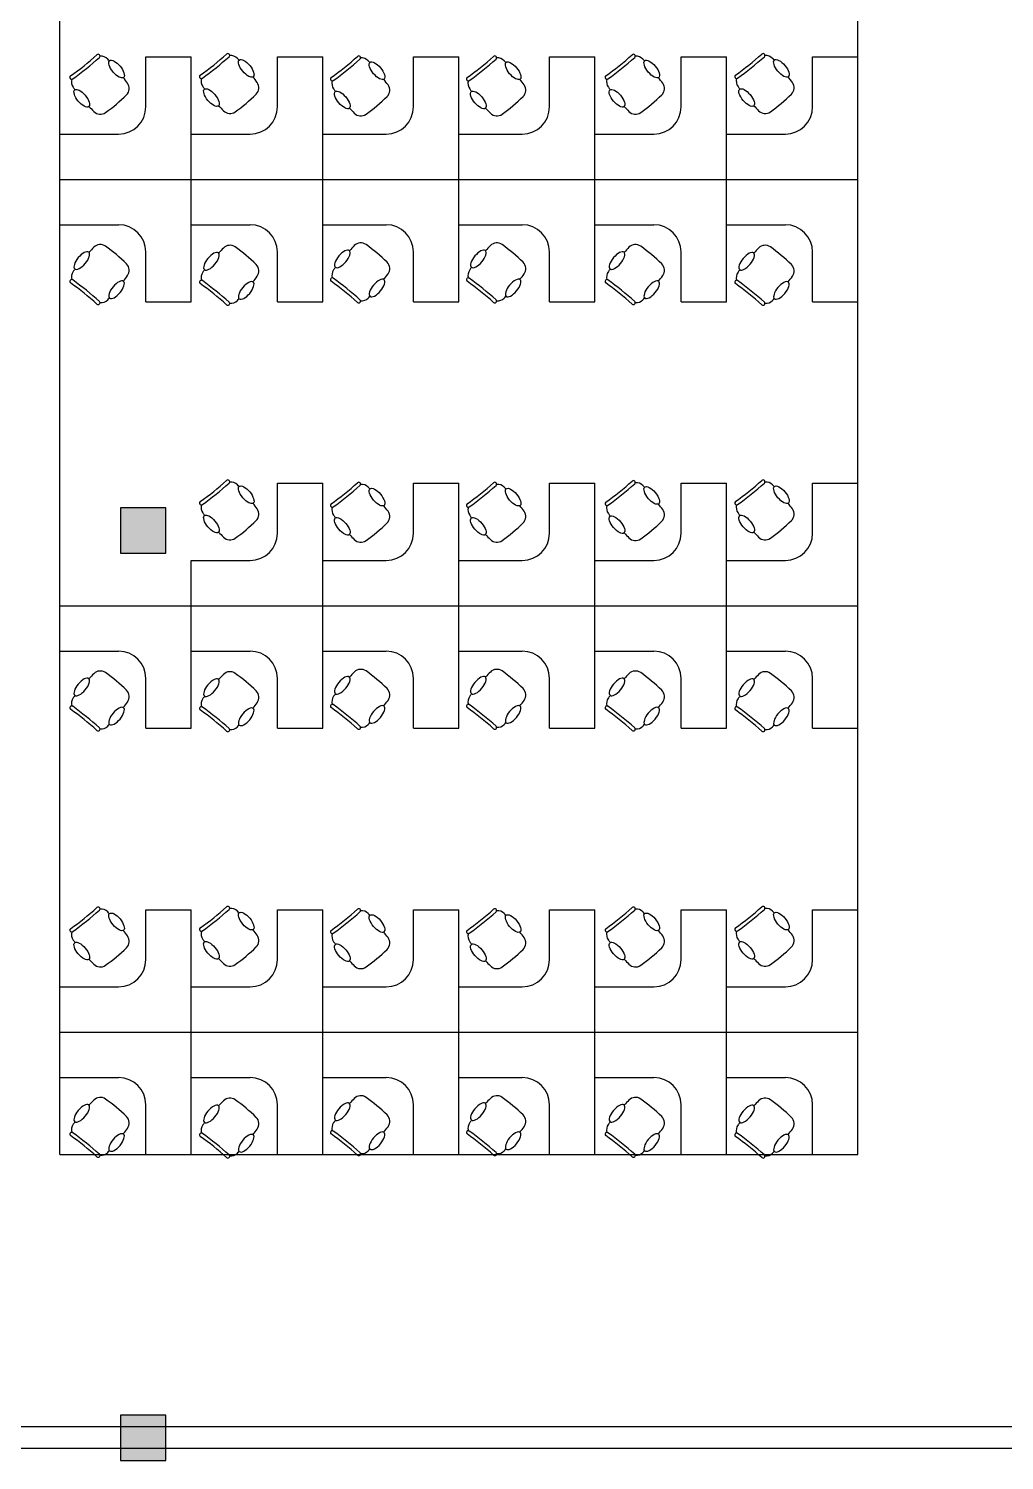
# Model space of a CAD drawing. Header units: millimetres. Extents: x 958 to 636282, y 2095 to 161571.
# Drawn here: x 122426 to 133182, y 7095 to 22877 of the extents above; entities that cross this region are included whole.
import ezdxf

# ---------------------------------------------------------------- set-up
doc = ezdxf.new("R2010")
doc.units = ezdxf.units.MM
for name, color, linetype in [('COLUMN', 9, 'Continuous'), ('PUB_HATCH', 8, 'Continuous'), ('W', 7, 'Continuous'), ('wall', 2, 'Continuous')]:
    doc.layers.add(name, color=color, linetype=linetype)

# ---------------------------------------------------------------- blocks, each defined once
blk = doc.blocks.new('_fzh')
blk.add_lwpolyline([(-0.5, -0.5), (0.5, -0.5), (0.5, 0.5), (-0.5, 0.5)], close=True)
at = {"layer": 'PUB_HATCH'}
blk.add_solid([(-0.5, -0.5), (0.5, -0.5), (-0.5, 0.5), (0.5, 0.5)], dxfattribs=at)

msp = doc.modelspace()

# ---------------------------------------------------------------- linework, layer by layer
for p, q in [((122767.733, 10465.286), (122767.733, 64865.286)), ((131567.733, 10465.286), (131567.733, 64865.286)), ((122767.733, 10465.286), (131567.733, 10465.286))]:
    msp.add_line(p, q)
at = {"layer": 'W', "color": 241, "linetype": 'ByBlock', "lineweight": 25, "true_color": 0xf26eae}
for p, q in [((123717.733, 22565.286), (124217.733, 22565.286)), ((123717.733, 22015.286), (123717.733, 22565.286)), ((124217.733, 19865.286), (124217.733, 22565.286)), ((125167.733, 22565.286), (125667.733, 22565.286)), ((125167.733, 22015.286), (125167.733, 22565.286)), ((125667.733, 19865.286), (125667.733, 22565.286)), ((126667.733, 22565.286), (127167.733, 22565.286)), ((126667.733, 22015.286), (126667.733, 22565.286)), ((127167.733, 19865.286), (127167.733, 22565.286)), ((128167.733, 22565.286), (128667.733, 22565.286)), ((128167.733, 22015.286), (128167.733, 22565.286)), ((128667.733, 19865.286), (128667.733, 22565.286)), ((129617.733, 22565.286), (130117.733, 22565.286)), ((129617.733, 22015.286), (129617.733, 22565.286)), ((130117.733, 19865.286), (130117.733, 22565.286)), ((131067.733, 22565.286), (131567.733, 22565.286)), ((131067.733, 22015.286), (131067.733, 22565.286)), ((131567.733, 19865.286), (131567.733, 22565.286)), ((122767.733, 21715.286), (123417.733, 21715.286)), ((122767.733, 20715.286), (122767.733, 21715.286)), ((124217.733, 21715.286), (124867.733, 21715.286)), ((125667.733, 21715.286), (126367.733, 21715.286)), ((127167.733, 21715.286), (127867.733, 21715.286)), ((128667.733, 21715.286), (129317.733, 21715.286)), ((130117.733, 21715.286), (130767.733, 21715.286)), ((122767.733, 21215.286), (131567.733, 21215.286)), ((122767.733, 20715.286), (123417.733, 20715.286)), ((124217.733, 20715.286), (124867.733, 20715.286)), ((125667.733, 20715.286), (126367.733, 20715.286)), ((127167.733, 20715.286), (127867.733, 20715.286)), ((128667.733, 20715.286), (129317.733, 20715.286)), ((130117.733, 20715.286), (130767.733, 20715.286)), ((123717.733, 19865.286), (123717.733, 20415.286)), ((125167.733, 19865.286), (125167.733, 20415.286)), ((126667.733, 19865.286), (126667.733, 20415.286)), ((128167.733, 19865.286), (128167.733, 20415.286)), ((129617.733, 19865.286), (129617.733, 20415.286)), ((131067.733, 19865.286), (131067.733, 20415.286)), ((123717.733, 19865.286), (124217.733, 19865.286)), ((125167.733, 19865.286), (125667.733, 19865.286)), ((126667.733, 19865.286), (127167.733, 19865.286)), ((128167.733, 19865.286), (128667.733, 19865.286)), ((129617.733, 19865.286), (130117.733, 19865.286)), ((131067.733, 19865.286), (131567.733, 19865.286)), ((125167.733, 17865.286), (125667.733, 17865.286)), ((125167.733, 17315.286), (125167.733, 17865.286)), ((125667.733, 15165.286), (125667.733, 17865.286)), ((126667.733, 17865.286), (127167.733, 17865.286)), ((126667.733, 17315.286), (126667.733, 17865.286)), ((127167.733, 15165.286), (127167.733, 17865.286)), ((128167.733, 17865.286), (128667.733, 17865.286)), ((128167.733, 17315.286), (128167.733, 17865.286)), ((128667.733, 15165.286), (128667.733, 17865.286)), ((129617.733, 17865.286), (130117.733, 17865.286)), ((129617.733, 17315.286), (129617.733, 17865.286)), ((130117.733, 15165.286), (130117.733, 17865.286)), ((131067.733, 17865.286), (131567.733, 17865.286)), ((131067.733, 17315.286), (131067.733, 17865.286)), ((131567.733, 15165.286), (131567.733, 17865.286)), ((124217.733, 17015.286), (124867.733, 17015.286)), ((124217.733, 15165.286), (124217.733, 17015.286)), ((125667.733, 17015.286), (126367.733, 17015.286)), ((127167.733, 17015.286), (127867.733, 17015.286)), ((128667.733, 17015.286), (129317.733, 17015.286)), ((130117.733, 17015.286), (130767.733, 17015.286)), ((122767.733, 16015.286), (122767.733, 16515.286)), ((122767.733, 16515.286), (131567.733, 16515.286)), ((122767.733, 16015.286), (123417.733, 16015.286)), ((124217.733, 16015.286), (124867.733, 16015.286)), ((125667.733, 16015.286), (126367.733, 16015.286)), ((127167.733, 16015.286), (127867.733, 16015.286)), ((128667.733, 16015.286), (129317.733, 16015.286)), ((130117.733, 16015.286), (130767.733, 16015.286)), ((123717.733, 15165.286), (123717.733, 15715.286)), ((125167.733, 15165.286), (125167.733, 15715.286)), ((126667.733, 15165.286), (126667.733, 15715.286)), ((128167.733, 15165.286), (128167.733, 15715.286)), ((129617.733, 15165.286), (129617.733, 15715.286)), ((131067.733, 15165.286), (131067.733, 15715.286)), ((123717.733, 15165.286), (124217.733, 15165.286)), ((125167.733, 15165.286), (125667.733, 15165.286)), ((126667.733, 15165.286), (127167.733, 15165.286)), ((128167.733, 15165.286), (128667.733, 15165.286)), ((129617.733, 15165.286), (130117.733, 15165.286)), ((131067.733, 15165.286), (131567.733, 15165.286)), ((123717.733, 13165.286), (124217.733, 13165.286)), ((123717.733, 12615.286), (123717.733, 13165.286)), ((124217.733, 10465.286), (124217.733, 13165.286)), ((125167.733, 13165.286), (125667.733, 13165.286)), ((125167.733, 12615.286), (125167.733, 13165.286)), ((125667.733, 10465.286), (125667.733, 13165.286)), ((126667.733, 13165.286), (127167.733, 13165.286)), ((126667.733, 12615.286), (126667.733, 13165.286)), ((127167.733, 10465.286), (127167.733, 13165.286)), ((128167.733, 13165.286), (128667.733, 13165.286)), ((128167.733, 12615.286), (128167.733, 13165.286)), ((128667.733, 10465.286), (128667.733, 13165.286)), ((129617.733, 13165.286), (130117.733, 13165.286)), ((129617.733, 12615.286), (129617.733, 13165.286)), ((130117.733, 10465.286), (130117.733, 13165.286)), ((131067.733, 13165.286), (131567.733, 13165.286)), ((131067.733, 12615.286), (131067.733, 13165.286)), ((131567.733, 10465.286), (131567.733, 13165.286)), ((122767.733, 12315.286), (123417.733, 12315.286)), ((122767.733, 11315.286), (122767.733, 12315.286)), ((124217.733, 12315.286), (124867.733, 12315.286)), ((125667.733, 12315.286), (126367.733, 12315.286)), ((125667.733, 11315.286), (125667.733, 12315.286)), ((127167.733, 12315.286), (127867.733, 12315.286)), ((128667.733, 12315.286), (129317.733, 12315.286)), ((130117.733, 12315.286), (130767.733, 12315.286)), ((122767.733, 11815.286), (131567.733, 11815.286)), ((122767.733, 11315.286), (123417.733, 11315.286)), ((124217.733, 11315.286), (124867.733, 11315.286)), ((125667.733, 11315.286), (126367.733, 11315.286)), ((127167.733, 11315.286), (127867.733, 11315.286)), ((128667.733, 11315.286), (129317.733, 11315.286)), ((130117.733, 11315.286), (130767.733, 11315.286)), ((123717.733, 10465.286), (123717.733, 11015.286)), ((125167.733, 10465.286), (125167.733, 11015.286)), ((126667.733, 10465.286), (126667.733, 11015.286)), ((128167.733, 10465.286), (128167.733, 11015.286)), ((129617.733, 10465.286), (129617.733, 11015.286)), ((131067.733, 10465.286), (131067.733, 11015.286)), ((123717.733, 10465.286), (124217.733, 10465.286)), ((125167.733, 10465.286), (125667.733, 10465.286)), ((126667.733, 10465.286), (127167.733, 10465.286)), ((128167.733, 10465.286), (128667.733, 10465.286)), ((129617.733, 10465.286), (130117.733, 10465.286)), ((131067.733, 10465.286), (131567.733, 10465.286))]:
    msp.add_line(p, q, dxfattribs=at)
at = {"layer": 'W', "color": 3, "linetype": 'ByBlock', "lineweight": 25}
for centre, radius, start, end in [((120894.393, 25140.503), 3424.515, 305.5954449, 311.8329489), ((123248.185, 22517.287), 100, 134.2455695, 134.2455695), ((123192.366, 22574.595), 20, 314.2455695, 134.2455695), ((123224.149, 22472.657), 100, 43.2109613, 96.8693529), ((122323.776, 25148.241), 3424.515, 305.5954449, 311.8329489), ((124677.568, 22525.025), 100, 134.2455695, 134.2455695), ((124621.749, 22582.333), 20, 314.2455695, 134.2455695), ((124653.532, 22480.395), 100, 43.2109613, 96.8693529), ((123766.396, 25122.101), 3424.515, 305.5954449, 311.8329489), ((126120.188, 22498.885), 100, 134.2455695, 134.2455695), ((126064.369, 22556.193), 20, 314.2455695, 134.2455695), ((125266.396, 25122.101), 3424.515, 305.5954449, 311.8329489), ((127620.188, 22498.885), 100, 134.2455695, 134.2455695), ((127564.369, 22556.193), 20, 314.2455695, 134.2455695), ((126794.393, 25140.503), 3424.515, 305.5954449, 311.8329489), ((129148.185, 22517.287), 100, 134.2455695, 134.2455695), ((129092.366, 22574.595), 20, 314.2455695, 134.2455695), ((129124.149, 22472.657), 100, 43.2109613, 96.8693529), ((128223.776, 25148.241), 3424.515, 305.5954449, 311.8329489), ((130577.568, 22525.025), 100, 134.2455695, 134.2455695), ((130521.749, 22582.333), 20, 314.2455695, 134.2455695), ((130553.532, 22480.395), 100, 43.2109613, 96.8693529), ((120897.353, 25136.302), 3459.376, 305.5979133, 311.8707109), ((121386.871, 20746.676), 2620.833, 42.6203699, 43.2109613), ((122326.736, 25144.04), 3459.376, 305.5979133, 311.8707109), ((122816.254, 20754.414), 2620.833, 42.6203699, 43.2109613), ((123769.356, 25117.9), 3459.376, 305.5979133, 311.8707109), ((126096.152, 22454.255), 100, 43.2109613, 96.8693529), ((124258.874, 20728.274), 2620.833, 42.6203699, 43.2109613), ((125269.356, 25117.9), 3459.376, 305.5979133, 311.8707109), ((127596.152, 22454.255), 100, 43.2109613, 96.8693529), ((125758.874, 20728.274), 2620.833, 42.6203699, 43.2109613), ((126797.353, 25136.302), 3459.376, 305.5979133, 311.8707109), ((127286.871, 20746.676), 2620.833, 42.6203699, 43.2109613), ((128226.736, 25144.04), 3459.376, 305.5979133, 311.8707109), ((128716.254, 20754.414), 2620.833, 42.6203699, 43.2109613), ((122899.347, 22339.638), 20, 125.7544305, 305.7544305), ((122996.279, 22290.434), 100, 162.9938795, 216.6323842), ((121386.871, 20746.676), 2620.833, 35.6967655, 37.3796301), ((123434.081, 22217.571), 100, 314.6880866, 35.6967655), ((124328.73, 22347.376), 20, 125.7544305, 305.7544305), ((124425.662, 22298.172), 100, 162.9938795, 216.6323842), ((122816.254, 20754.414), 2620.833, 35.6967655, 37.3796301), ((124863.464, 22225.309), 100, 314.6880866, 35.6967655), ((125771.35, 22321.236), 20, 125.7544305, 305.7544305), ((125868.282, 22272.032), 100, 162.9938795, 216.6323842), ((124258.874, 20728.274), 2620.833, 35.6967655, 37.3796301), ((126306.084, 22199.169), 100, 314.6880866, 35.6967655), ((127271.35, 22321.236), 20, 125.7544305, 305.7544305), ((127368.282, 22272.032), 100, 162.9938795, 216.6323842), ((125758.874, 20728.274), 2620.833, 35.6967655, 37.3796301), ((127806.084, 22199.169), 100, 314.6880866, 35.6967655), ((128799.347, 22339.638), 20, 125.7544305, 305.7544305), ((128896.279, 22290.434), 100, 162.9938795, 216.6323842), ((127286.871, 20746.676), 2620.833, 35.6967655, 37.3796301), ((129334.081, 22217.571), 100, 314.6880866, 35.6967655), ((130228.73, 22347.376), 20, 125.7544305, 305.7544305), ((130325.662, 22298.172), 100, 162.9938795, 216.6323842), ((128716.254, 20754.414), 2620.833, 35.6967655, 37.3796301), ((130763.464, 22225.309), 100, 314.6880866, 35.6967655), ((125019.198, 23794.561), 2620.833, 216.6323842, 217.3796301), ((122204.571, 23460.541), 1848.333, 305.3119134, 314.6880866), ((126448.581, 23802.299), 2620.833, 216.6323842, 217.3796301), ((123633.954, 23468.279), 1848.333, 305.3119134, 314.6880866), ((127891.201, 23776.159), 2620.833, 216.6323842, 217.3796301), ((125076.574, 23442.139), 1848.333, 305.3119134, 314.6880866), ((129391.201, 23776.159), 2620.833, 216.6323842, 217.3796301), ((126576.574, 23442.139), 1848.333, 305.3119134, 314.6880866), ((130919.198, 23794.561), 2620.833, 216.6323842, 217.3796301), ((128104.571, 23460.541), 1848.333, 305.3119134, 314.6880866), ((132348.581, 23802.299), 2620.833, 216.6323842, 217.3796301), ((129533.954, 23468.279), 1848.333, 305.3119134, 314.6880866), ((125019.198, 23794.561), 2620.833, 222.6203699, 224.3032345), ((123215.156, 22033.87), 100, 224.3032345, 305.3119134), ((126448.581, 23802.299), 2620.833, 222.6203699, 224.3032345), ((124644.539, 22041.608), 100, 224.3032345, 305.3119134), ((127891.201, 23776.159), 2620.833, 222.6203699, 224.3032345), ((126087.159, 22015.468), 100, 224.3032345, 305.3119134), ((129391.201, 23776.159), 2620.833, 222.6203699, 224.3032345), ((127587.159, 22015.468), 100, 224.3032345, 305.3119134), ((130919.198, 23794.561), 2620.833, 222.6203699, 224.3032345), ((129115.156, 22033.87), 100, 224.3032345, 305.3119134), ((132348.581, 23802.299), 2620.833, 222.6203699, 224.3032345), ((130544.539, 22041.608), 100, 224.3032345, 305.3119134), ((125019.198, 18636.011), 2620.833, 135.6967655, 137.3796301), ((123215.156, 20396.701), 100, 54.6880866, 135.6967655), ((122204.571, 18970.03), 1848.333, 45.3119134, 54.6880866), ((126448.581, 18628.272), 2620.833, 135.6967655, 137.3796301), ((124644.539, 20388.963), 100, 54.6880866, 135.6967655), ((123633.954, 18962.292), 1848.333, 45.3119134, 54.6880866), ((127891.201, 18654.413), 2620.833, 135.6967655, 137.3796301), ((126087.159, 20415.103), 100, 54.6880866, 135.6967655), ((125076.574, 18988.432), 1848.333, 45.3119134, 54.6880866), ((129391.201, 18654.413), 2620.833, 135.6967655, 137.3796301), ((127587.159, 20415.103), 100, 54.6880866, 135.6967655), ((126576.574, 18988.432), 1848.333, 45.3119134, 54.6880866), ((130919.198, 18636.011), 2620.833, 135.6967655, 137.3796301), ((129115.156, 20396.701), 100, 54.6880866, 135.6967655), ((128104.571, 18970.03), 1848.333, 45.3119134, 54.6880866), ((132348.581, 18628.272), 2620.833, 135.6967655, 137.3796301), ((130544.539, 20388.963), 100, 54.6880866, 135.6967655), ((129533.954, 18962.292), 1848.333, 45.3119134, 54.6880866), ((125019.198, 18636.011), 2620.833, 142.6203699, 143.3676158), ((123434.081, 20213.001), 100, 324.3032345, 45.3119134), ((126448.581, 18628.272), 2620.833, 142.6203699, 143.3676158), ((124863.464, 20205.262), 100, 324.3032345, 45.3119134), ((125868.282, 20158.54), 100, 143.3676158, 197.0061205), ((127891.201, 18654.413), 2620.833, 142.6203699, 143.3676158), ((126306.084, 20231.403), 100, 324.3032345, 45.3119134), ((127368.282, 20158.54), 100, 143.3676158, 197.0061205), ((129391.201, 18654.413), 2620.833, 142.6203699, 143.3676158), ((127806.084, 20231.403), 100, 324.3032345, 45.3119134), ((130919.198, 18636.011), 2620.833, 142.6203699, 143.3676158), ((129334.081, 20213.001), 100, 324.3032345, 45.3119134), ((132348.581, 18628.272), 2620.833, 142.6203699, 143.3676158), ((130763.464, 20205.262), 100, 324.3032345, 45.3119134), ((122899.347, 20090.933), 20, 54.2455695, 234.2455695), ((120894.393, 17290.068), 3424.515, 48.1670511, 54.4045551), ((122996.279, 20140.138), 100, 143.3676158, 197.0061205), ((120897.353, 17294.269), 3459.376, 48.1292891, 54.4020867), ((121386.871, 21683.895), 2620.833, 322.6203699, 324.3032345), ((124328.73, 20083.195), 20, 54.2455695, 234.2455695), ((122323.776, 17282.33), 3424.515, 48.1670511, 54.4045551), ((124425.662, 20132.4), 100, 143.3676158, 197.0061205), ((122326.736, 17286.531), 3459.376, 48.1292891, 54.4020867), ((122816.254, 21676.157), 2620.833, 322.6203699, 324.3032345), ((125771.35, 20109.335), 20, 54.2455695, 234.2455695), ((123766.396, 17308.47), 3424.515, 48.1670511, 54.4045551), ((123769.356, 17312.671), 3459.376, 48.1292891, 54.4020867), ((124258.874, 21702.297), 2620.833, 322.6203699, 324.3032345), ((127271.35, 20109.335), 20, 54.2455695, 234.2455695), ((125266.396, 17308.47), 3424.515, 48.1670511, 54.4045551), ((125269.356, 17312.671), 3459.376, 48.1292891, 54.4020867), ((125758.874, 21702.297), 2620.833, 322.6203699, 324.3032345), ((128799.347, 20090.933), 20, 54.2455695, 234.2455695), ((126794.393, 17290.068), 3424.515, 48.1670511, 54.4045551), ((128896.279, 20140.138), 100, 143.3676158, 197.0061205), ((126797.353, 17294.269), 3459.376, 48.1292891, 54.4020867), ((127286.871, 21683.895), 2620.833, 322.6203699, 324.3032345), ((130228.73, 20083.195), 20, 54.2455695, 234.2455695), ((128223.776, 17282.33), 3424.515, 48.1670511, 54.4045551), ((130325.662, 20132.4), 100, 143.3676158, 197.0061205), ((128226.736, 17286.531), 3459.376, 48.1292891, 54.4020867), ((128716.254, 21676.157), 2620.833, 322.6203699, 324.3032345), ((123248.185, 19913.284), 100, 225.7544305, 225.7544305), ((123224.149, 19957.914), 100, 263.1306471, 316.7890387), ((121386.871, 21683.895), 2620.833, 316.7890387, 317.3796301), ((124677.568, 19905.546), 100, 225.7544305, 225.7544305), ((122816.254, 21676.157), 2620.833, 316.7890387, 317.3796301), ((126120.188, 19931.686), 100, 225.7544305, 225.7544305), ((126064.369, 19874.378), 20, 225.7544305, 45.7544305), ((126096.152, 19976.316), 100, 263.1306471, 316.7890387), ((124258.874, 21702.297), 2620.833, 316.7890387, 317.3796301), ((127620.188, 19931.686), 100, 225.7544305, 225.7544305), ((127564.369, 19874.378), 20, 225.7544305, 45.7544305), ((127596.152, 19976.316), 100, 263.1306471, 316.7890387), ((125758.874, 21702.297), 2620.833, 316.7890387, 317.3796301), ((129148.185, 19913.284), 100, 225.7544305, 225.7544305), ((129124.149, 19957.914), 100, 263.1306471, 316.7890387), ((127286.871, 21683.895), 2620.833, 316.7890387, 317.3796301), ((130577.568, 19905.546), 100, 225.7544305, 225.7544305), ((128716.254, 21676.157), 2620.833, 316.7890387, 317.3796301), ((123192.366, 19855.976), 20, 225.7544305, 45.7544305), ((124621.749, 19848.238), 20, 225.7544305, 45.7544305), ((124653.532, 19950.176), 100, 263.1306471, 316.7890387), ((129092.366, 19855.976), 20, 225.7544305, 45.7544305), ((130521.749, 19848.238), 20, 225.7544305, 45.7544305), ((130553.532, 19950.176), 100, 263.1306471, 316.7890387), ((122323.776, 20448.241), 3424.515, 305.5954449, 311.8329489), ((122326.736, 20444.04), 3459.376, 305.5979133, 311.8707109), ((124677.568, 17825.025), 100, 134.2455695, 134.2455695), ((124621.749, 17882.333), 20, 314.2455695, 134.2455695), ((124653.532, 17780.395), 100, 43.2109613, 96.8693529), ((122816.254, 16054.414), 2620.833, 42.6203699, 43.2109613), ((123766.396, 20422.101), 3424.515, 305.5954449, 311.8329489), ((123769.356, 20417.9), 3459.376, 305.5979133, 311.8707109), ((126120.188, 17798.885), 100, 134.2455695, 134.2455695), ((126064.369, 17856.193), 20, 314.2455695, 134.2455695), ((126096.152, 17754.255), 100, 43.2109613, 96.8693529), ((125266.396, 20422.101), 3424.515, 305.5954449, 311.8329489), ((125269.356, 20417.9), 3459.376, 305.5979133, 311.8707109), ((127620.188, 17798.885), 100, 134.2455695, 134.2455695), ((127564.369, 17856.193), 20, 314.2455695, 134.2455695), ((127596.152, 17754.255), 100, 43.2109613, 96.8693529), ((126794.393, 20440.503), 3424.515, 305.5954449, 311.8329489), ((126797.353, 20436.302), 3459.376, 305.5979133, 311.8707109), ((129148.185, 17817.287), 100, 134.2455695, 134.2455695), ((129092.366, 17874.595), 20, 314.2455695, 134.2455695), ((129124.149, 17772.657), 100, 43.2109613, 96.8693529), ((127286.871, 16046.676), 2620.833, 42.6203699, 43.2109613), ((128223.776, 20448.241), 3424.515, 305.5954449, 311.8329489), ((128226.736, 20444.04), 3459.376, 305.5979133, 311.8707109), ((130577.568, 17825.025), 100, 134.2455695, 134.2455695), ((130521.749, 17882.333), 20, 314.2455695, 134.2455695), ((130553.532, 17780.395), 100, 43.2109613, 96.8693529), ((128716.254, 16054.414), 2620.833, 42.6203699, 43.2109613), ((124258.874, 16028.274), 2620.833, 42.6203699, 43.2109613), ((125758.874, 16028.274), 2620.833, 42.6203699, 43.2109613), ((124328.73, 17647.376), 20, 125.7544305, 305.7544305), ((124425.662, 17598.172), 100, 162.9938795, 216.6323842), ((126448.581, 19102.299), 2620.833, 216.6323842, 217.3796301), ((122816.254, 16054.414), 2620.833, 35.6967655, 37.3796301), ((124863.464, 17525.309), 100, 314.6880866, 35.6967655), ((125771.35, 17621.236), 20, 125.7544305, 305.7544305), ((125868.282, 17572.032), 100, 162.9938795, 216.6323842), ((124258.874, 16028.274), 2620.833, 35.6967655, 37.3796301), ((126306.084, 17499.169), 100, 314.6880866, 35.6967655), ((127271.35, 17621.236), 20, 125.7544305, 305.7544305), ((127368.282, 17572.032), 100, 162.9938795, 216.6323842), ((125758.874, 16028.274), 2620.833, 35.6967655, 37.3796301), ((127806.084, 17499.169), 100, 314.6880866, 35.6967655), ((128799.347, 17639.638), 20, 125.7544305, 305.7544305), ((128896.279, 17590.434), 100, 162.9938795, 216.6323842), ((130919.198, 19094.561), 2620.833, 216.6323842, 217.3796301), ((127286.871, 16046.676), 2620.833, 35.6967655, 37.3796301), ((129334.081, 17517.571), 100, 314.6880866, 35.6967655), ((130228.73, 17647.376), 20, 125.7544305, 305.7544305), ((130325.662, 17598.172), 100, 162.9938795, 216.6323842), ((132348.581, 19102.299), 2620.833, 216.6323842, 217.3796301), ((128716.254, 16054.414), 2620.833, 35.6967655, 37.3796301), ((130763.464, 17525.309), 100, 314.6880866, 35.6967655), ((123633.954, 18768.279), 1848.333, 305.3119134, 314.6880866), ((127891.201, 19076.159), 2620.833, 216.6323842, 217.3796301), ((125076.574, 18742.139), 1848.333, 305.3119134, 314.6880866), ((129391.201, 19076.159), 2620.833, 216.6323842, 217.3796301), ((126576.574, 18742.139), 1848.333, 305.3119134, 314.6880866), ((128104.571, 18760.541), 1848.333, 305.3119134, 314.6880866), ((129533.954, 18768.279), 1848.333, 305.3119134, 314.6880866), ((126448.581, 19102.299), 2620.833, 222.6203699, 224.3032345), ((124644.539, 17341.608), 100, 224.3032345, 305.3119134), ((127891.201, 19076.159), 2620.833, 222.6203699, 224.3032345), ((126087.159, 17315.468), 100, 224.3032345, 305.3119134), ((129391.201, 19076.159), 2620.833, 222.6203699, 224.3032345), ((127587.159, 17315.468), 100, 224.3032345, 305.3119134), ((130919.198, 19094.561), 2620.833, 222.6203699, 224.3032345), ((129115.156, 17333.87), 100, 224.3032345, 305.3119134), ((132348.581, 19102.299), 2620.833, 222.6203699, 224.3032345), ((130544.539, 17341.608), 100, 224.3032345, 305.3119134), ((123215.156, 15696.701), 100, 54.6880866, 135.6967655), ((124644.539, 15688.963), 100, 54.6880866, 135.6967655), ((127891.201, 13954.413), 2620.833, 135.6967655, 137.3796301), ((126087.159, 15715.103), 100, 54.6880866, 135.6967655), ((125076.574, 14288.432), 1848.333, 45.3119134, 54.6880866), ((129391.201, 13954.413), 2620.833, 135.6967655, 137.3796301), ((127587.159, 15715.103), 100, 54.6880866, 135.6967655), ((126576.574, 14288.432), 1848.333, 45.3119134, 54.6880866), ((129115.156, 15696.701), 100, 54.6880866, 135.6967655), ((130544.539, 15688.963), 100, 54.6880866, 135.6967655), ((125019.198, 13936.011), 2620.833, 135.6967655, 137.3796301), ((122204.571, 14270.03), 1848.333, 45.3119134, 54.6880866), ((126448.581, 13928.272), 2620.833, 135.6967655, 137.3796301), ((123633.954, 14262.292), 1848.333, 45.3119134, 54.6880866), ((130919.198, 13936.011), 2620.833, 135.6967655, 137.3796301), ((128104.571, 14270.03), 1848.333, 45.3119134, 54.6880866), ((132348.581, 13928.272), 2620.833, 135.6967655, 137.3796301), ((129533.954, 14262.292), 1848.333, 45.3119134, 54.6880866), ((122996.279, 15440.138), 100, 143.3676158, 197.0061205), ((125019.198, 13936.011), 2620.833, 142.6203699, 143.3676158), ((123434.081, 15513.001), 100, 324.3032345, 45.3119134), ((124425.662, 15432.4), 100, 143.3676158, 197.0061205), ((126448.581, 13928.272), 2620.833, 142.6203699, 143.3676158), ((124863.464, 15505.262), 100, 324.3032345, 45.3119134), ((125868.282, 15458.54), 100, 143.3676158, 197.0061205), ((127891.201, 13954.413), 2620.833, 142.6203699, 143.3676158), ((124258.874, 17002.297), 2620.833, 322.6203699, 324.3032345), ((126306.084, 15531.403), 100, 324.3032345, 45.3119134), ((127368.282, 15458.54), 100, 143.3676158, 197.0061205), ((129391.201, 13954.413), 2620.833, 142.6203699, 143.3676158), ((125758.874, 17002.297), 2620.833, 322.6203699, 324.3032345), ((127806.084, 15531.403), 100, 324.3032345, 45.3119134), ((128896.279, 15440.138), 100, 143.3676158, 197.0061205), ((130919.198, 13936.011), 2620.833, 142.6203699, 143.3676158), ((129334.081, 15513.001), 100, 324.3032345, 45.3119134), ((130325.662, 15432.4), 100, 143.3676158, 197.0061205), ((132348.581, 13928.272), 2620.833, 142.6203699, 143.3676158), ((130763.464, 15505.262), 100, 324.3032345, 45.3119134), ((122899.347, 15390.933), 20, 54.2455695, 234.2455695), ((120894.393, 12590.068), 3424.515, 48.1670511, 54.4045551), ((120897.353, 12594.269), 3459.376, 48.1292891, 54.4020867), ((123248.185, 15213.284), 100, 225.7544305, 225.7544305), ((121386.871, 16983.895), 2620.833, 322.6203699, 324.3032345), ((124328.73, 15383.195), 20, 54.2455695, 234.2455695), ((122323.776, 12582.33), 3424.515, 48.1670511, 54.4045551), ((122326.736, 12586.531), 3459.376, 48.1292891, 54.4020867), ((122816.254, 16976.157), 2620.833, 322.6203699, 324.3032345), ((125771.35, 15409.335), 20, 54.2455695, 234.2455695), ((123766.396, 12608.47), 3424.515, 48.1670511, 54.4045551), ((123769.356, 12612.671), 3459.376, 48.1292891, 54.4020867), ((126120.188, 15231.686), 100, 225.7544305, 225.7544305), ((127271.35, 15409.335), 20, 54.2455695, 234.2455695), ((125266.396, 12608.47), 3424.515, 48.1670511, 54.4045551), ((125269.356, 12612.671), 3459.376, 48.1292891, 54.4020867), ((127620.188, 15231.686), 100, 225.7544305, 225.7544305), ((128799.347, 15390.933), 20, 54.2455695, 234.2455695), ((126794.393, 12590.068), 3424.515, 48.1670511, 54.4045551), ((126797.353, 12594.269), 3459.376, 48.1292891, 54.4020867), ((129148.185, 15213.284), 100, 225.7544305, 225.7544305), ((127286.871, 16983.895), 2620.833, 322.6203699, 324.3032345), ((130228.73, 15383.195), 20, 54.2455695, 234.2455695), ((128223.776, 12582.33), 3424.515, 48.1670511, 54.4045551), ((128226.736, 12586.531), 3459.376, 48.1292891, 54.4020867), ((128716.254, 16976.157), 2620.833, 322.6203699, 324.3032345), ((123192.366, 15155.976), 20, 225.7544305, 45.7544305), ((123224.149, 15257.914), 100, 263.1306471, 316.7890387), ((121386.871, 16983.895), 2620.833, 316.7890387, 317.3796301), ((124677.568, 15205.546), 100, 225.7544305, 225.7544305), ((124621.749, 15148.238), 20, 225.7544305, 45.7544305), ((124653.532, 15250.176), 100, 263.1306471, 316.7890387), ((122816.254, 16976.157), 2620.833, 316.7890387, 317.3796301), ((126064.369, 15174.378), 20, 225.7544305, 45.7544305), ((126096.152, 15276.316), 100, 263.1306471, 316.7890387), ((124258.874, 17002.297), 2620.833, 316.7890387, 317.3796301), ((127564.369, 15174.378), 20, 225.7544305, 45.7544305), ((127596.152, 15276.316), 100, 263.1306471, 316.7890387), ((125758.874, 17002.297), 2620.833, 316.7890387, 317.3796301), ((129092.366, 15155.976), 20, 225.7544305, 45.7544305), ((129124.149, 15257.914), 100, 263.1306471, 316.7890387), ((127286.871, 16983.895), 2620.833, 316.7890387, 317.3796301), ((130577.568, 15205.546), 100, 225.7544305, 225.7544305), ((130521.749, 15148.238), 20, 225.7544305, 45.7544305), ((130553.532, 15250.176), 100, 263.1306471, 316.7890387), ((128716.254, 16976.157), 2620.833, 316.7890387, 317.3796301), ((120894.393, 15740.503), 3424.515, 305.5954449, 311.8329489), ((120897.353, 15736.302), 3459.376, 305.5979133, 311.8707109), ((123248.185, 13117.287), 100, 134.2455695, 134.2455695), ((123192.366, 13174.595), 20, 314.2455695, 134.2455695), ((123224.149, 13072.657), 100, 43.2109613, 96.8693529), ((121386.871, 11346.676), 2620.833, 42.6203699, 43.2109613), ((122323.776, 15748.241), 3424.515, 305.5954449, 311.8329489), ((122326.736, 15744.04), 3459.376, 305.5979133, 311.8707109), ((124677.568, 13125.025), 100, 134.2455695, 134.2455695), ((124621.749, 13182.333), 20, 314.2455695, 134.2455695), ((124653.532, 13080.395), 100, 43.2109613, 96.8693529), ((122816.254, 11354.414), 2620.833, 42.6203699, 43.2109613), ((123766.396, 15722.101), 3424.515, 305.5954449, 311.8329489), ((123769.356, 15717.9), 3459.376, 305.5979133, 311.8707109), ((126120.188, 13098.885), 100, 134.2455695, 134.2455695), ((126064.369, 13156.193), 20, 314.2455695, 134.2455695), ((126096.152, 13054.255), 100, 43.2109613, 96.8693529), ((124258.874, 11328.274), 2620.833, 42.6203699, 43.2109613), ((125266.396, 15722.101), 3424.515, 305.5954449, 311.8329489), ((125269.356, 15717.9), 3459.376, 305.5979133, 311.8707109), ((127620.188, 13098.885), 100, 134.2455695, 134.2455695), ((127564.369, 13156.193), 20, 314.2455695, 134.2455695), ((127596.152, 13054.255), 100, 43.2109613, 96.8693529), ((125758.874, 11328.274), 2620.833, 42.6203699, 43.2109613), ((126794.393, 15740.503), 3424.515, 305.5954449, 311.8329489), ((126797.353, 15736.302), 3459.376, 305.5979133, 311.8707109), ((129148.185, 13117.287), 100, 134.2455695, 134.2455695), ((129092.366, 13174.595), 20, 314.2455695, 134.2455695), ((129124.149, 13072.657), 100, 43.2109613, 96.8693529), ((127286.871, 11346.676), 2620.833, 42.6203699, 43.2109613), ((128223.776, 15748.241), 3424.515, 305.5954449, 311.8329489), ((128226.736, 15744.04), 3459.376, 305.5979133, 311.8707109), ((130577.568, 13125.025), 100, 134.2455695, 134.2455695), ((130521.749, 13182.333), 20, 314.2455695, 134.2455695), ((130553.532, 13080.395), 100, 43.2109613, 96.8693529), ((128716.254, 11354.414), 2620.833, 42.6203699, 43.2109613), ((122899.347, 12939.638), 20, 125.7544305, 305.7544305), ((124328.73, 12947.376), 20, 125.7544305, 305.7544305), ((122816.254, 11354.414), 2620.833, 35.6967655, 37.3796301), ((128799.347, 12939.638), 20, 125.7544305, 305.7544305), ((130228.73, 12947.376), 20, 125.7544305, 305.7544305), ((128716.254, 11354.414), 2620.833, 35.6967655, 37.3796301), ((122996.279, 12890.434), 100, 162.9938795, 216.6323842), ((125019.198, 14394.561), 2620.833, 216.6323842, 217.3796301), ((121386.871, 11346.676), 2620.833, 35.6967655, 37.3796301), ((123434.081, 12817.571), 100, 314.6880866, 35.6967655), ((124425.662, 12898.172), 100, 162.9938795, 216.6323842), ((126448.581, 14402.299), 2620.833, 216.6323842, 217.3796301), ((124863.464, 12825.309), 100, 314.6880866, 35.6967655), ((125771.35, 12921.236), 20, 125.7544305, 305.7544305), ((125868.282, 12872.032), 100, 162.9938795, 216.6323842), ((127891.201, 14376.159), 2620.833, 216.6323842, 217.3796301), ((124258.874, 11328.274), 2620.833, 35.6967655, 37.3796301), ((126306.084, 12799.169), 100, 314.6880866, 35.6967655), ((127271.35, 12921.236), 20, 125.7544305, 305.7544305), ((127368.282, 12872.032), 100, 162.9938795, 216.6323842), ((129391.201, 14376.159), 2620.833, 216.6323842, 217.3796301), ((125758.874, 11328.274), 2620.833, 35.6967655, 37.3796301), ((127806.084, 12799.169), 100, 314.6880866, 35.6967655), ((128896.279, 12890.434), 100, 162.9938795, 216.6323842), ((130919.198, 14394.561), 2620.833, 216.6323842, 217.3796301), ((127286.871, 11346.676), 2620.833, 35.6967655, 37.3796301), ((129334.081, 12817.571), 100, 314.6880866, 35.6967655), ((130325.662, 12898.172), 100, 162.9938795, 216.6323842), ((132348.581, 14402.299), 2620.833, 216.6323842, 217.3796301), ((130763.464, 12825.309), 100, 314.6880866, 35.6967655), ((122204.571, 14060.541), 1848.333, 305.3119134, 314.6880866), ((126448.581, 14402.299), 2620.833, 222.6203699, 224.3032345), ((123633.954, 14068.279), 1848.333, 305.3119134, 314.6880866), ((125076.574, 14042.139), 1848.333, 305.3119134, 314.6880866), ((126576.574, 14042.139), 1848.333, 305.3119134, 314.6880866), ((128104.571, 14060.541), 1848.333, 305.3119134, 314.6880866), ((132348.581, 14402.299), 2620.833, 222.6203699, 224.3032345), ((129533.954, 14068.279), 1848.333, 305.3119134, 314.6880866), ((125019.198, 14394.561), 2620.833, 222.6203699, 224.3032345), ((123215.156, 12633.87), 100, 224.3032345, 305.3119134), ((124644.539, 12641.608), 100, 224.3032345, 305.3119134), ((127891.201, 14376.159), 2620.833, 222.6203699, 224.3032345), ((126087.159, 12615.468), 100, 224.3032345, 305.3119134), ((129391.201, 14376.159), 2620.833, 222.6203699, 224.3032345), ((127587.159, 12615.468), 100, 224.3032345, 305.3119134), ((130919.198, 14394.561), 2620.833, 222.6203699, 224.3032345), ((129115.156, 12633.87), 100, 224.3032345, 305.3119134), ((130544.539, 12641.608), 100, 224.3032345, 305.3119134), ((125019.198, 9236.011), 2620.833, 135.6967655, 137.3796301), ((123215.156, 10996.701), 100, 54.6880866, 135.6967655), ((122204.571, 9570.03), 1848.333, 45.3119134, 54.6880866), ((126448.581, 9228.272), 2620.833, 135.6967655, 137.3796301), ((124644.539, 10988.963), 100, 54.6880866, 135.6967655), ((123633.954, 9562.292), 1848.333, 45.3119134, 54.6880866), ((127891.201, 9254.413), 2620.833, 135.6967655, 137.3796301), ((126087.159, 11015.103), 100, 54.6880866, 135.6967655), ((125076.574, 9588.432), 1848.333, 45.3119134, 54.6880866), ((129391.201, 9254.413), 2620.833, 135.6967655, 137.3796301), ((127587.159, 11015.103), 100, 54.6880866, 135.6967655), ((126576.574, 9588.432), 1848.333, 45.3119134, 54.6880866), ((130919.198, 9236.011), 2620.833, 135.6967655, 137.3796301), ((129115.156, 10996.701), 100, 54.6880866, 135.6967655), ((128104.571, 9570.03), 1848.333, 45.3119134, 54.6880866), ((132348.581, 9228.272), 2620.833, 135.6967655, 137.3796301), ((130544.539, 10988.963), 100, 54.6880866, 135.6967655), ((129533.954, 9562.292), 1848.333, 45.3119134, 54.6880866), ((126306.084, 10831.403), 100, 324.3032345, 45.3119134), ((127806.084, 10831.403), 100, 324.3032345, 45.3119134), ((122996.279, 10740.138), 100, 143.3676158, 197.0061205), ((125019.198, 9236.011), 2620.833, 142.6203699, 143.3676158), ((121386.871, 12283.895), 2620.833, 322.6203699, 324.3032345), ((123434.081, 10813.001), 100, 324.3032345, 45.3119134), ((124425.662, 10732.4), 100, 143.3676158, 197.0061205), ((126448.581, 9228.272), 2620.833, 142.6203699, 143.3676158), ((122816.254, 12276.157), 2620.833, 322.6203699, 324.3032345), ((124863.464, 10805.262), 100, 324.3032345, 45.3119134), ((125868.282, 10758.54), 100, 143.3676158, 197.0061205), ((127891.201, 9254.413), 2620.833, 142.6203699, 143.3676158), ((124258.874, 12302.297), 2620.833, 322.6203699, 324.3032345), ((127368.282, 10758.54), 100, 143.3676158, 197.0061205), ((129391.201, 9254.413), 2620.833, 142.6203699, 143.3676158), ((125758.874, 12302.297), 2620.833, 322.6203699, 324.3032345), ((128896.279, 10740.138), 100, 143.3676158, 197.0061205), ((130919.198, 9236.011), 2620.833, 142.6203699, 143.3676158), ((127286.871, 12283.895), 2620.833, 322.6203699, 324.3032345), ((129334.081, 10813.001), 100, 324.3032345, 45.3119134), ((130325.662, 10732.4), 100, 143.3676158, 197.0061205), ((132348.581, 9228.272), 2620.833, 142.6203699, 143.3676158), ((128716.254, 12276.157), 2620.833, 322.6203699, 324.3032345), ((130763.464, 10805.262), 100, 324.3032345, 45.3119134), ((122899.347, 10690.933), 20, 54.2455695, 234.2455695), ((120894.393, 7890.068), 3424.515, 48.1670511, 54.4045551), ((120897.353, 7894.269), 3459.376, 48.1292891, 54.4020867), ((123248.185, 10513.284), 100, 225.7544305, 225.7544305), ((124328.73, 10683.195), 20, 54.2455695, 234.2455695), ((122323.776, 7882.33), 3424.515, 48.1670511, 54.4045551), ((122326.736, 7886.531), 3459.376, 48.1292891, 54.4020867), ((124677.568, 10505.546), 100, 225.7544305, 225.7544305), ((125771.35, 10709.335), 20, 54.2455695, 234.2455695), ((123766.396, 7908.47), 3424.515, 48.1670511, 54.4045551), ((123769.356, 7912.671), 3459.376, 48.1292891, 54.4020867), ((126120.188, 10531.686), 100, 225.7544305, 225.7544305), ((127271.35, 10709.335), 20, 54.2455695, 234.2455695), ((125266.396, 7908.47), 3424.515, 48.1670511, 54.4045551), ((125269.356, 7912.671), 3459.376, 48.1292891, 54.4020867), ((127620.188, 10531.686), 100, 225.7544305, 225.7544305), ((128799.347, 10690.933), 20, 54.2455695, 234.2455695), ((126794.393, 7890.068), 3424.515, 48.1670511, 54.4045551), ((126797.353, 7894.269), 3459.376, 48.1292891, 54.4020867), ((129148.185, 10513.284), 100, 225.7544305, 225.7544305), ((130228.73, 10683.195), 20, 54.2455695, 234.2455695), ((128223.776, 7882.33), 3424.515, 48.1670511, 54.4045551), ((128226.736, 7886.531), 3459.376, 48.1292891, 54.4020867), ((130577.568, 10505.546), 100, 225.7544305, 225.7544305), ((123192.366, 10455.976), 20, 225.7544305, 45.7544305), ((123224.149, 10557.914), 100, 263.1306471, 316.7890387), ((121386.871, 12283.895), 2620.833, 316.7890387, 317.3796301), ((124621.749, 10448.238), 20, 225.7544305, 45.7544305), ((124653.532, 10550.176), 100, 263.1306471, 316.7890387), ((122816.254, 12276.157), 2620.833, 316.7890387, 317.3796301), ((126064.369, 10474.378), 20, 225.7544305, 45.7544305), ((126096.152, 10576.316), 100, 263.1306471, 316.7890387), ((124258.874, 12302.297), 2620.833, 316.7890387, 317.3796301), ((127564.369, 10474.378), 20, 225.7544305, 45.7544305), ((127596.152, 10576.316), 100, 263.1306471, 316.7890387), ((125758.874, 12302.297), 2620.833, 316.7890387, 317.3796301), ((129092.366, 10455.976), 20, 225.7544305, 45.7544305), ((129124.149, 10557.914), 100, 263.1306471, 316.7890387), ((127286.871, 12283.895), 2620.833, 316.7890387, 317.3796301), ((130521.749, 10448.238), 20, 225.7544305, 45.7544305), ((130553.532, 10550.176), 100, 263.1306471, 316.7890387), ((128716.254, 12276.157), 2620.833, 316.7890387, 317.3796301)]:
    msp.add_arc(centre, radius, start, end, dxfattribs=at)
at = {"layer": 'W', "color": 241, "linetype": 'ByBlock', "lineweight": 25, "true_color": 0xf26eae}
for centre, start, end in [((123417.733, 22015.286), 270, 0), ((124867.733, 22015.286), 270, 0), ((126367.733, 22015.286), 270, 0), ((127867.733, 22015.286), 270, 0), ((129317.733, 22015.286), 270, 0), ((130767.733, 22015.286), 270, 0), ((123417.733, 20415.286), 0, 90), ((124867.733, 20415.286), 0, 90), ((126367.733, 20415.286), 0, 90), ((127867.733, 20415.286), 0, 90), ((129317.733, 20415.286), 0, 90), ((130767.733, 20415.286), 0, 90), ((124867.733, 17315.286), 270, 0), ((126367.733, 17315.286), 270, 0), ((127867.733, 17315.286), 270, 0), ((129317.733, 17315.286), 270, 0), ((130767.733, 17315.286), 270, 0), ((123417.733, 15715.286), 0, 90), ((124867.733, 15715.286), 0, 90), ((126367.733, 15715.286), 0, 90), ((127867.733, 15715.286), 0, 90), ((129317.733, 15715.286), 0, 90), ((130767.733, 15715.286), 0, 90), ((123417.733, 12615.286), 270, 0), ((124867.733, 12615.286), 270, 0), ((126367.733, 12615.286), 270, 0), ((127867.733, 12615.286), 270, 0), ((129317.733, 12615.286), 270, 0), ((130767.733, 12615.286), 270, 0), ((123417.733, 11015.286), 0, 90), ((124867.733, 11015.286), 0, 90), ((126367.733, 11015.286), 0, 90), ((127867.733, 11015.286), 0, 90), ((129317.733, 11015.286), 0, 90), ((130767.733, 11015.286), 0, 90)]:
    msp.add_arc(centre, 300, start, end, dxfattribs=at)
at = {"layer": 'W', "color": 3, "linetype": 'ByBlock', "lineweight": 25}
for centre in [(123394.546, 22431.315), (124823.929, 22439.053), (126266.549, 22412.913), (127766.549, 22412.913), (129294.546, 22431.315), (130723.929, 22439.053), (123011.524, 22109.922), (124440.906, 22117.66), (125883.527, 22091.52), (127383.527, 22091.52), (128911.524, 22109.922), (130340.906, 22117.66), (124823.929, 17739.053), (129294.546, 17731.315), (130723.929, 17739.053), (126266.549, 17712.913), (127766.549, 17712.913), (124440.906, 17417.66), (128911.524, 17409.922), (130340.906, 17417.66), (125883.527, 17391.52), (127383.527, 17391.52), (123394.546, 13031.315), (124823.929, 13039.053), (126266.549, 13012.913), (127766.549, 13012.913), (129294.546, 13031.315), (130723.929, 13039.053), (123011.524, 12709.922), (124440.906, 12717.66), (125883.527, 12691.52), (127383.527, 12691.52), (128911.524, 12709.922), (130340.906, 12717.66)]:
    msp.add_ellipse(centre, major_axis=(-77.135, 91.925), ratio=0.416666667, dxfattribs=at)
at = {"layer": 'W', "color": 3, "linetype": 'ByBlock', "lineweight": 25, "extrusion": (0, 0, -1)}
for centre in [(123011.524, 20320.65), (124440.906, 20312.912), (125883.527, 20339.052), (127383.527, 20339.052), (128911.524, 20320.65), (130340.906, 20312.912), (123394.546, 19999.256), (124823.929, 19991.518), (126266.549, 20017.658), (127766.549, 20017.658), (129294.546, 19999.256), (130723.929, 19991.518), (123011.524, 15620.65), (124440.906, 15612.912), (125883.527, 15639.052), (127383.527, 15639.052), (128911.524, 15620.65), (130340.906, 15612.912), (123394.546, 15299.256), (124823.929, 15291.518), (126266.549, 15317.658), (127766.549, 15317.658), (129294.546, 15299.256), (130723.929, 15291.518), (125883.527, 10939.052), (127383.527, 10939.052), (123011.524, 10920.65), (124440.906, 10912.912), (128911.524, 10920.65), (130340.906, 10912.912), (123394.546, 10599.256), (124823.929, 10591.518), (126266.549, 10617.658), (127766.549, 10617.658), (129294.546, 10599.256), (130723.929, 10591.518)]:
    msp.add_ellipse(centre, major_axis=(-77.135, -91.925), ratio=0.416666667, dxfattribs=at)
at = {"layer": 'wall'}
for p, q in [((143567.733, 7465.286), (93437.733, 7465.286)), ((143807.733, 7225.286), (93437.733, 7225.286))]:
    msp.add_line(p, q, dxfattribs=at)

# ---------------------------------------------------------------- block references
at = {"layer": 'COLUMN', "xscale": 500, "yscale": 500, "zscale": 500}
for p in [(123687.733, 17345.286), (123687.733, 7345.286)]:
    msp.add_blockref('_fzh', p, dxfattribs=at)

doc.saveas('drawing.dxf')
